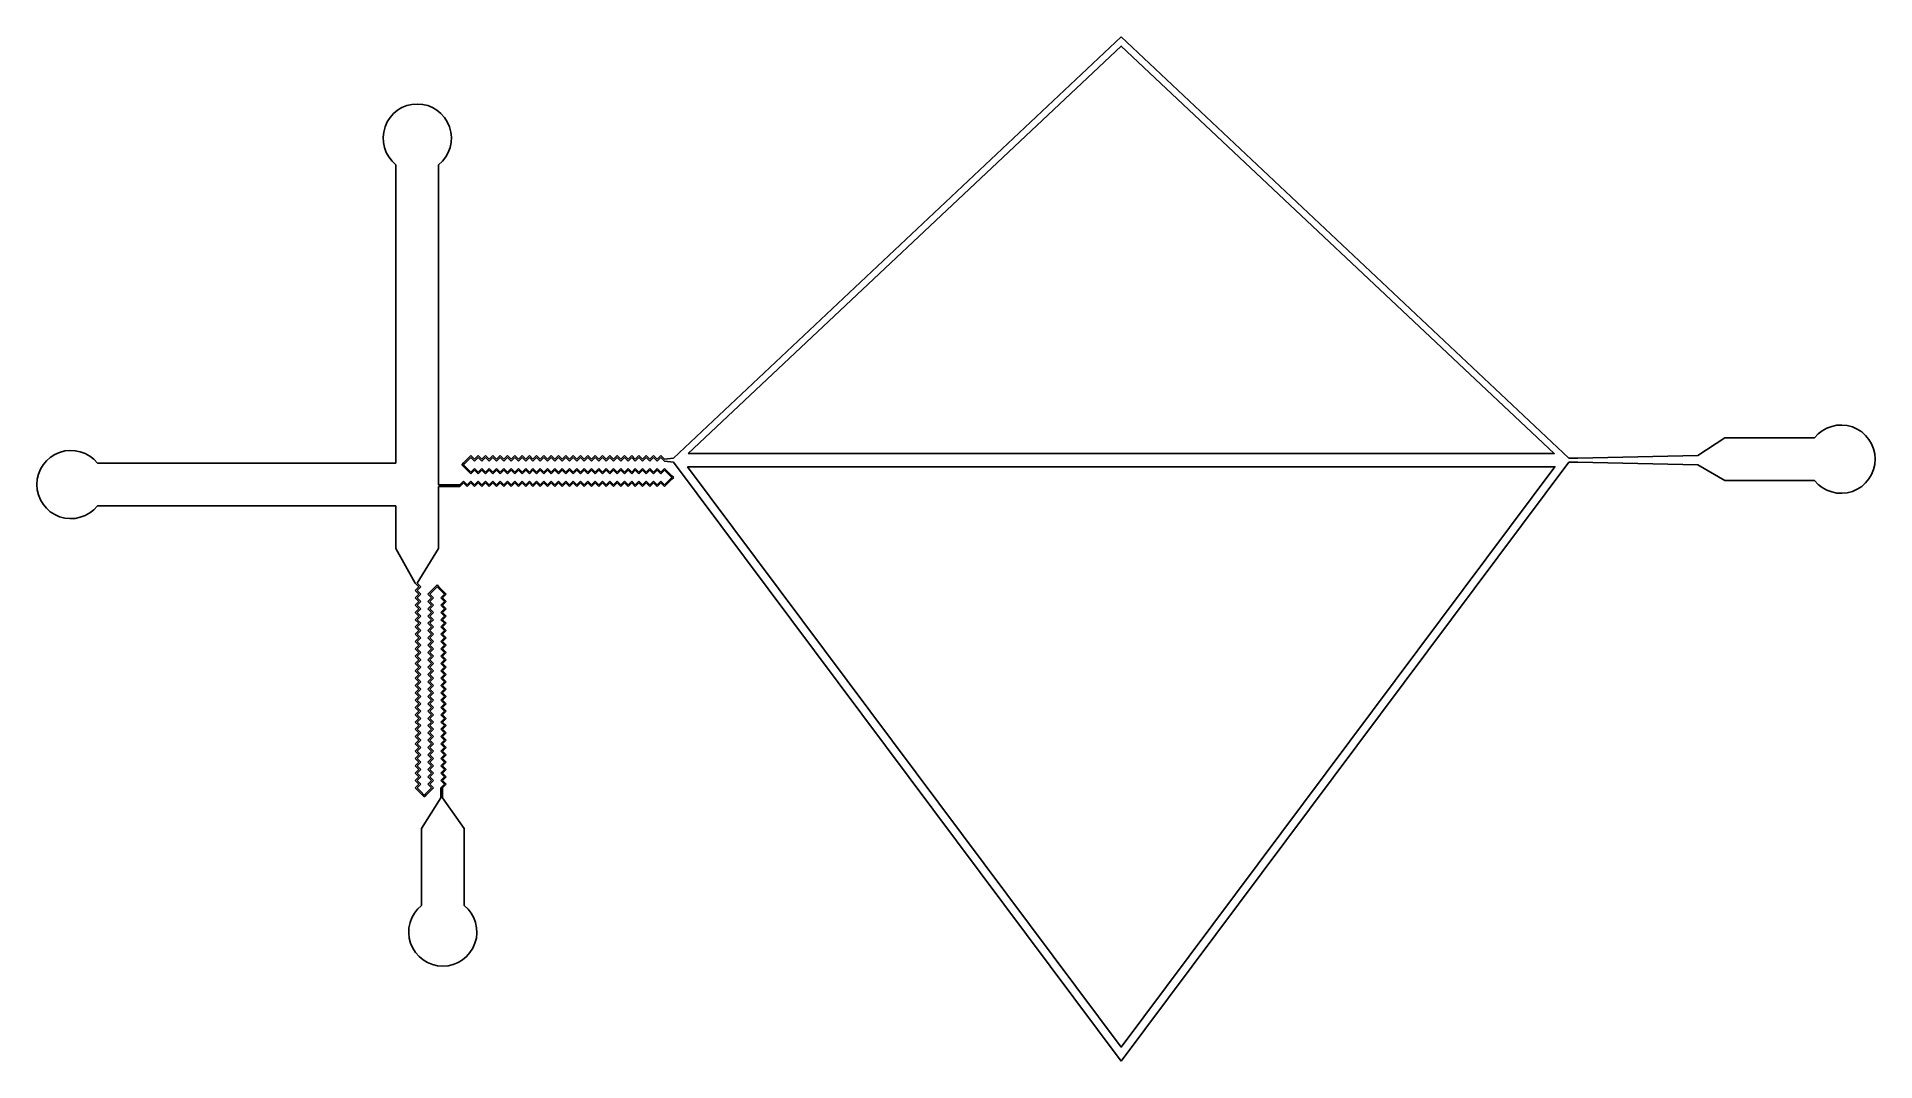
# Model space of a CAD drawing. Header units: millimetres. Extents: x 7768471 to 7811589, y -8277359 to -8253331.
import ezdxf

# ---------------------------------------------------------------- set-up
doc = ezdxf.new("R2010")
doc.units = ezdxf.units.MM
doc.layers.get('0').update_dxf_attribs({"linetype": 'CONTINUOUS', "true_color": 0xffffff})
doc.layers.get('DEFPOINTS').update_dxf_attribs({"linetype": 'CONTINUOUS', "true_color": 0xffffff})
for name, color, linetype in [('1', 7, 'CONTINUOUS'), ('2', 7, 'CONTINUOUS'), ('3', 7, 'CONTINUOUS')]:
    doc.layers.add(name, color=color, linetype=linetype)

msp = doc.modelspace()

# ---------------------------------------------------------------- linework, layer by layer
at = {"linetype": 'Continuous'}
for p, q in [((7777895, -8263333), (7777895, -8263839)), ((7778438, -8263368), (7778481, -8263326)), ((7778481, -8263411), (7778438, -8263368)), ((7804615, -8263212), (7807428, -8263155)), ((7804615, -8263311), (7807428, -8263367)), ((7777895, -8263839), (7778395, -8263839)), ((7777895, -8264333), (7777895, -8263882)), ((7777895, -8263882), (7778395, -8263882)), ((7783409, -8263668), (7783366, -8263625)), ((7783366, -8263710), (7783409, -8263668)), ((7776895, -8265333), (7777346, -8266146)), ((7777895, -8265333), (7777389, -8266146)), ((7777817, -8266231), (7777860, -8266189)), ((7777860, -8266189), (7777902, -8266231)), ((7777946, -8271179), (7777494, -8271904)), ((7777518, -8271117), (7777560, -8271159)), ((7777560, -8271159), (7777603, -8271117)), ((7777946, -8270946), (7777946, -8271179)), ((7777988, -8270946), (7777988, -8271179)), ((7777988, -8271179), (7778494, -8271904))]:
    msp.add_line(p, q, dxfattribs=at)
at = {"layer": '1'}
msp.add_lwpolyline([(7783748, -8263106), (7793905, -8253548), (7804062, -8263106)], close=True, dxfattribs=at)
at = {"layer": '2'}
msp.add_lwpolyline([(7783733, -8263417), (7804077, -8263417), (7793905, -8277026)], close=True, dxfattribs=at)
at = {"layer": '3'}
for p, q in [((7793905, -8253331), (7783405, -8263212)), ((7804405, -8263212), (7793905, -8253331)), ((7783405, -8263212), (7783195, -8263240)), ((7783195, -8263282), (7783405, -8263311)), ((7783405, -8263311), (7793905, -8277359)), ((7793905, -8277359), (7804405, -8263311)), ((7804615, -8263212), (7804405, -8263212)), ((7804405, -8263311), (7804615, -8263311))]:
    msp.add_line(p, q, dxfattribs=at)
at = {"layer": 'DEFPOINTS', "linetype": 'Continuous'}
for p, q in [((7776895, -8256333), (7776895, -8263333)), ((7777895, -8263333), (7777895, -8256333)), ((7808060, -8262738), (7807428, -8263155)), ((7810165, -8262738), (7808060, -8262738)), ((7776895, -8263333), (7769896, -8263333)), ((7778481, -8263326), (7778566, -8263240)), ((7778566, -8263282), (7778481, -8263368)), ((7778481, -8263368), (7778566, -8263454)), ((7778566, -8263496), (7778481, -8263411)), ((7778652, -8263154), (7778566, -8263240)), ((7778566, -8263282), (7778652, -8263197)), ((7778566, -8263454), (7778652, -8263540)), ((7778652, -8263582), (7778566, -8263496)), ((7778738, -8263240), (7778652, -8263154)), ((7778652, -8263197), (7778738, -8263282)), ((7778738, -8263454), (7778652, -8263540)), ((7778652, -8263582), (7778738, -8263496)), ((7778824, -8263154), (7778738, -8263240)), ((7778738, -8263282), (7778824, -8263197)), ((7778824, -8263540), (7778738, -8263454)), ((7778738, -8263496), (7778824, -8263582)), ((7778909, -8263240), (7778824, -8263154)), ((7778824, -8263197), (7778909, -8263282)), ((7778909, -8263454), (7778824, -8263540)), ((7778824, -8263582), (7778909, -8263496)), ((7778995, -8263154), (7778909, -8263240)), ((7778909, -8263282), (7778995, -8263197)), ((7778995, -8263540), (7778909, -8263454)), ((7778909, -8263496), (7778995, -8263582)), ((7779081, -8263240), (7778995, -8263154)), ((7778995, -8263197), (7779081, -8263282)), ((7779081, -8263454), (7778995, -8263540)), ((7778995, -8263582), (7779081, -8263496)), ((7779166, -8263154), (7779081, -8263240)), ((7779081, -8263282), (7779166, -8263197)), ((7779166, -8263540), (7779081, -8263454)), ((7779081, -8263496), (7779166, -8263582)), ((7779252, -8263240), (7779166, -8263154)), ((7779166, -8263197), (7779252, -8263282)), ((7779252, -8263454), (7779166, -8263540)), ((7779166, -8263582), (7779252, -8263496)), ((7779338, -8263154), (7779252, -8263240)), ((7779252, -8263282), (7779338, -8263197)), ((7779338, -8263540), (7779252, -8263454)), ((7779252, -8263496), (7779338, -8263582)), ((7779424, -8263240), (7779338, -8263154)), ((7779338, -8263197), (7779424, -8263282)), ((7779424, -8263454), (7779338, -8263540)), ((7779338, -8263582), (7779424, -8263496)), ((7779509, -8263154), (7779424, -8263240)), ((7779424, -8263282), (7779509, -8263197)), ((7779509, -8263540), (7779424, -8263454)), ((7779424, -8263496), (7779509, -8263582)), ((7779595, -8263240), (7779509, -8263154)), ((7779509, -8263197), (7779595, -8263282)), ((7779595, -8263454), (7779509, -8263540)), ((7779509, -8263582), (7779595, -8263496)), ((7779681, -8263154), (7779595, -8263240)), ((7779595, -8263282), (7779681, -8263197)), ((7779681, -8263540), (7779595, -8263454)), ((7779595, -8263496), (7779681, -8263582)), ((7779766, -8263240), (7779681, -8263154)), ((7779681, -8263197), (7779766, -8263282)), ((7779766, -8263454), (7779681, -8263540)), ((7779681, -8263582), (7779766, -8263496)), ((7779852, -8263154), (7779766, -8263240)), ((7779766, -8263282), (7779852, -8263197)), ((7779852, -8263540), (7779766, -8263454)), ((7779766, -8263496), (7779852, -8263582)), ((7779938, -8263240), (7779852, -8263154)), ((7779852, -8263197), (7779938, -8263282)), ((7779938, -8263454), (7779852, -8263540)), ((7779852, -8263582), (7779938, -8263496)), ((7780024, -8263154), (7779938, -8263240)), ((7779938, -8263282), (7780024, -8263197)), ((7780024, -8263540), (7779938, -8263454)), ((7779938, -8263496), (7780024, -8263582)), ((7780109, -8263240), (7780024, -8263154)), ((7780024, -8263197), (7780109, -8263282)), ((7780109, -8263454), (7780024, -8263540)), ((7780024, -8263582), (7780109, -8263496)), ((7780195, -8263154), (7780109, -8263240)), ((7780109, -8263282), (7780195, -8263197)), ((7780195, -8263540), (7780109, -8263454)), ((7780109, -8263496), (7780195, -8263582)), ((7780281, -8263240), (7780195, -8263154)), ((7780195, -8263197), (7780281, -8263282)), ((7780281, -8263454), (7780195, -8263540)), ((7780195, -8263582), (7780281, -8263496)), ((7780366, -8263154), (7780281, -8263240)), ((7780281, -8263282), (7780366, -8263197)), ((7780366, -8263540), (7780281, -8263454)), ((7780281, -8263496), (7780366, -8263582)), ((7780452, -8263240), (7780366, -8263154)), ((7780366, -8263197), (7780452, -8263282)), ((7780452, -8263454), (7780366, -8263540)), ((7780366, -8263582), (7780452, -8263496)), ((7780538, -8263154), (7780452, -8263240)), ((7780452, -8263282), (7780538, -8263197)), ((7780538, -8263540), (7780452, -8263454)), ((7780452, -8263496), (7780538, -8263582)), ((7780624, -8263240), (7780538, -8263154)), ((7780538, -8263197), (7780624, -8263282)), ((7780624, -8263454), (7780538, -8263540)), ((7780538, -8263582), (7780624, -8263496)), ((7780709, -8263154), (7780624, -8263240)), ((7780624, -8263282), (7780709, -8263197)), ((7780709, -8263540), (7780624, -8263454)), ((7780624, -8263496), (7780709, -8263582)), ((7780795, -8263240), (7780709, -8263154)), ((7780709, -8263197), (7780795, -8263282)), ((7780795, -8263454), (7780709, -8263540)), ((7780709, -8263582), (7780795, -8263496)), ((7780881, -8263154), (7780795, -8263240)), ((7780795, -8263282), (7780881, -8263197)), ((7780881, -8263540), (7780795, -8263454)), ((7780795, -8263496), (7780881, -8263582)), ((7780966, -8263240), (7780881, -8263154)), ((7780881, -8263197), (7780966, -8263282)), ((7780966, -8263454), (7780881, -8263540)), ((7780881, -8263582), (7780966, -8263496)), ((7781052, -8263154), (7780966, -8263240)), ((7780966, -8263282), (7781052, -8263197)), ((7781052, -8263540), (7780966, -8263454)), ((7780966, -8263496), (7781052, -8263582)), ((7781138, -8263240), (7781052, -8263154)), ((7781052, -8263197), (7781138, -8263282)), ((7781138, -8263454), (7781052, -8263540)), ((7781052, -8263582), (7781138, -8263496)), ((7781224, -8263154), (7781138, -8263240)), ((7781138, -8263282), (7781224, -8263197)), ((7781224, -8263540), (7781138, -8263454)), ((7781138, -8263496), (7781224, -8263582)), ((7781309, -8263240), (7781224, -8263154)), ((7781224, -8263197), (7781309, -8263282)), ((7781309, -8263454), (7781224, -8263540)), ((7781224, -8263582), (7781309, -8263496)), ((7781395, -8263154), (7781309, -8263240)), ((7781309, -8263282), (7781395, -8263197)), ((7781395, -8263540), (7781309, -8263454)), ((7781309, -8263496), (7781395, -8263582)), ((7781481, -8263240), (7781395, -8263154)), ((7781395, -8263197), (7781481, -8263282)), ((7781481, -8263454), (7781395, -8263540)), ((7781395, -8263582), (7781481, -8263496)), ((7781566, -8263154), (7781481, -8263240)), ((7781481, -8263282), (7781566, -8263197)), ((7781566, -8263540), (7781481, -8263454)), ((7781481, -8263496), (7781566, -8263582)), ((7781652, -8263240), (7781566, -8263154)), ((7781566, -8263197), (7781652, -8263282)), ((7781652, -8263454), (7781566, -8263540)), ((7781566, -8263582), (7781652, -8263496)), ((7781738, -8263154), (7781652, -8263240)), ((7781652, -8263282), (7781738, -8263197)), ((7781738, -8263540), (7781652, -8263454)), ((7781652, -8263496), (7781738, -8263582)), ((7781824, -8263240), (7781738, -8263154)), ((7781738, -8263197), (7781824, -8263282)), ((7781824, -8263454), (7781738, -8263540)), ((7781738, -8263582), (7781824, -8263496)), ((7781909, -8263154), (7781824, -8263240)), ((7781824, -8263282), (7781909, -8263197)), ((7781909, -8263540), (7781824, -8263454)), ((7781824, -8263496), (7781909, -8263582)), ((7781995, -8263240), (7781909, -8263154)), ((7781909, -8263197), (7781995, -8263282)), ((7781995, -8263454), (7781909, -8263540)), ((7781909, -8263582), (7781995, -8263496)), ((7782081, -8263154), (7781995, -8263240)), ((7781995, -8263282), (7782081, -8263197)), ((7782081, -8263540), (7781995, -8263454)), ((7781995, -8263496), (7782081, -8263582)), ((7782166, -8263240), (7782081, -8263154)), ((7782081, -8263197), (7782166, -8263282)), ((7782166, -8263454), (7782081, -8263540)), ((7782081, -8263582), (7782166, -8263496)), ((7782252, -8263154), (7782166, -8263240)), ((7782166, -8263282), (7782252, -8263197)), ((7782252, -8263540), (7782166, -8263454)), ((7782166, -8263496), (7782252, -8263582)), ((7782338, -8263240), (7782252, -8263154)), ((7782252, -8263197), (7782338, -8263282)), ((7782338, -8263454), (7782252, -8263540)), ((7782252, -8263582), (7782338, -8263496)), ((7782424, -8263154), (7782338, -8263240)), ((7782338, -8263282), (7782424, -8263197)), ((7782424, -8263540), (7782338, -8263454)), ((7782338, -8263496), (7782424, -8263582)), ((7782509, -8263240), (7782424, -8263154)), ((7782424, -8263197), (7782509, -8263282)), ((7782509, -8263454), (7782424, -8263540)), ((7782424, -8263582), (7782509, -8263496)), ((7782595, -8263154), (7782509, -8263240)), ((7782509, -8263282), (7782595, -8263197)), ((7782595, -8263540), (7782509, -8263454)), ((7782509, -8263496), (7782595, -8263582)), ((7782681, -8263240), (7782595, -8263154)), ((7782595, -8263197), (7782681, -8263282)), ((7782681, -8263454), (7782595, -8263540)), ((7782595, -8263582), (7782681, -8263496)), ((7782766, -8263154), (7782681, -8263240)), ((7782681, -8263282), (7782766, -8263197)), ((7782766, -8263540), (7782681, -8263454)), ((7782681, -8263496), (7782766, -8263582)), ((7782852, -8263240), (7782766, -8263154)), ((7782766, -8263197), (7782852, -8263282)), ((7782852, -8263454), (7782766, -8263540)), ((7782766, -8263582), (7782852, -8263496)), ((7782938, -8263154), (7782852, -8263240)), ((7782852, -8263282), (7782938, -8263197)), ((7782938, -8263540), (7782852, -8263454)), ((7782852, -8263496), (7782938, -8263582)), ((7783024, -8263240), (7782938, -8263154)), ((7782938, -8263197), (7783024, -8263282)), ((7783024, -8263454), (7782938, -8263540)), ((7782938, -8263582), (7783024, -8263496)), ((7783109, -8263154), (7783024, -8263240)), ((7783024, -8263282), (7783109, -8263197)), ((7783109, -8263540), (7783024, -8263454)), ((7783024, -8263496), (7783109, -8263582)), ((7783195, -8263240), (7783109, -8263154)), ((7783109, -8263197), (7783195, -8263282)), ((7783195, -8263454), (7783109, -8263540)), ((7783109, -8263582), (7783195, -8263496)), ((7783281, -8263540), (7783195, -8263454)), ((7783195, -8263496), (7783281, -8263582)), ((7783366, -8263625), (7783281, -8263540)), ((7807428, -8263367), (7808060, -8263738)), ((7778481, -8263753), (7778395, -8263839)), ((7778395, -8263882), (7778481, -8263796)), ((7778566, -8263839), (7778481, -8263753)), ((7778481, -8263796), (7778566, -8263882)), ((7778652, -8263753), (7778566, -8263839)), ((7778566, -8263882), (7778652, -8263796)), ((7778738, -8263839), (7778652, -8263753)), ((7778652, -8263796), (7778738, -8263882)), ((7778824, -8263753), (7778738, -8263839)), ((7778738, -8263882), (7778824, -8263796)), ((7778909, -8263839), (7778824, -8263753)), ((7778824, -8263796), (7778909, -8263882)), ((7778995, -8263753), (7778909, -8263839)), ((7778909, -8263882), (7778995, -8263796)), ((7779081, -8263839), (7778995, -8263753)), ((7778995, -8263796), (7779081, -8263882)), ((7779166, -8263753), (7779081, -8263839)), ((7779081, -8263882), (7779166, -8263796)), ((7779252, -8263839), (7779166, -8263753)), ((7779166, -8263796), (7779252, -8263882)), ((7779338, -8263753), (7779252, -8263839)), ((7779252, -8263882), (7779338, -8263796)), ((7779424, -8263839), (7779338, -8263753)), ((7779338, -8263796), (7779424, -8263882)), ((7779509, -8263753), (7779424, -8263839)), ((7779424, -8263882), (7779509, -8263796)), ((7779595, -8263839), (7779509, -8263753)), ((7779509, -8263796), (7779595, -8263882)), ((7779681, -8263753), (7779595, -8263839)), ((7779595, -8263882), (7779681, -8263796)), ((7779766, -8263839), (7779681, -8263753)), ((7779681, -8263796), (7779766, -8263882)), ((7779852, -8263753), (7779766, -8263839)), ((7779766, -8263882), (7779852, -8263796)), ((7779938, -8263839), (7779852, -8263753)), ((7779852, -8263796), (7779938, -8263882)), ((7780024, -8263753), (7779938, -8263839)), ((7779938, -8263882), (7780024, -8263796)), ((7780109, -8263839), (7780024, -8263753)), ((7780024, -8263796), (7780109, -8263882)), ((7780195, -8263753), (7780109, -8263839)), ((7780109, -8263882), (7780195, -8263796)), ((7780281, -8263839), (7780195, -8263753)), ((7780195, -8263796), (7780281, -8263882)), ((7780366, -8263753), (7780281, -8263839)), ((7780281, -8263882), (7780366, -8263796)), ((7780452, -8263839), (7780366, -8263753)), ((7780366, -8263796), (7780452, -8263882)), ((7780538, -8263753), (7780452, -8263839)), ((7780452, -8263882), (7780538, -8263796)), ((7780624, -8263839), (7780538, -8263753)), ((7780538, -8263796), (7780624, -8263882)), ((7780709, -8263753), (7780624, -8263839)), ((7780624, -8263882), (7780709, -8263796)), ((7780795, -8263839), (7780709, -8263753)), ((7780709, -8263796), (7780795, -8263882)), ((7780881, -8263753), (7780795, -8263839)), ((7780795, -8263882), (7780881, -8263796)), ((7780966, -8263839), (7780881, -8263753)), ((7780881, -8263796), (7780966, -8263882)), ((7781052, -8263753), (7780966, -8263839)), ((7780966, -8263882), (7781052, -8263796)), ((7781138, -8263839), (7781052, -8263753)), ((7781052, -8263796), (7781138, -8263882)), ((7781224, -8263753), (7781138, -8263839)), ((7781138, -8263882), (7781224, -8263796)), ((7781309, -8263839), (7781224, -8263753)), ((7781224, -8263796), (7781309, -8263882)), ((7781395, -8263753), (7781309, -8263839)), ((7781309, -8263882), (7781395, -8263796)), ((7781481, -8263839), (7781395, -8263753)), ((7781395, -8263796), (7781481, -8263882)), ((7781566, -8263753), (7781481, -8263839)), ((7781481, -8263882), (7781566, -8263796)), ((7781652, -8263839), (7781566, -8263753)), ((7781566, -8263796), (7781652, -8263882)), ((7781738, -8263753), (7781652, -8263839)), ((7781652, -8263882), (7781738, -8263796)), ((7781824, -8263839), (7781738, -8263753)), ((7781738, -8263796), (7781824, -8263882)), ((7781909, -8263753), (7781824, -8263839)), ((7781824, -8263882), (7781909, -8263796)), ((7781995, -8263839), (7781909, -8263753)), ((7781909, -8263796), (7781995, -8263882)), ((7782081, -8263753), (7781995, -8263839)), ((7781995, -8263882), (7782081, -8263796)), ((7782166, -8263839), (7782081, -8263753)), ((7782081, -8263796), (7782166, -8263882)), ((7782252, -8263753), (7782166, -8263839)), ((7782166, -8263882), (7782252, -8263796)), ((7782338, -8263839), (7782252, -8263753)), ((7782252, -8263796), (7782338, -8263882)), ((7782424, -8263753), (7782338, -8263839)), ((7782338, -8263882), (7782424, -8263796)), ((7782509, -8263839), (7782424, -8263753)), ((7782424, -8263796), (7782509, -8263882)), ((7782595, -8263753), (7782509, -8263839)), ((7782509, -8263882), (7782595, -8263796)), ((7782681, -8263839), (7782595, -8263753)), ((7782595, -8263796), (7782681, -8263882)), ((7782766, -8263753), (7782681, -8263839)), ((7782681, -8263882), (7782766, -8263796)), ((7782852, -8263839), (7782766, -8263753)), ((7782766, -8263796), (7782852, -8263882)), ((7782938, -8263753), (7782852, -8263839)), ((7782852, -8263882), (7782938, -8263796)), ((7783024, -8263839), (7782938, -8263753)), ((7782938, -8263796), (7783024, -8263882)), ((7783109, -8263753), (7783024, -8263839)), ((7783024, -8263882), (7783109, -8263796)), ((7783195, -8263839), (7783109, -8263753)), ((7783109, -8263796), (7783195, -8263882)), ((7783281, -8263753), (7783195, -8263839)), ((7783195, -8263882), (7783281, -8263796)), ((7783281, -8263582), (7783366, -8263668)), ((7783366, -8263668), (7783281, -8263753)), ((7783281, -8263796), (7783366, -8263710)), ((7810165, -8263738), (7808060, -8263738)), ((7769896, -8264333), (7776895, -8264333)), ((7776895, -8264333), (7776895, -8265333)), ((7777895, -8265333), (7777895, -8264333)), ((7777346, -8266146), (7777432, -8266231)), ((7777475, -8266231), (7777389, -8266146)), ((7777432, -8266231), (7777346, -8266317)), ((7777346, -8266317), (7777432, -8266403)), ((7777432, -8266403), (7777346, -8266488)), ((7777346, -8266488), (7777432, -8266574)), ((7777432, -8266574), (7777346, -8266660)), ((7777389, -8266317), (7777475, -8266231)), ((7777475, -8266403), (7777389, -8266317)), ((7777389, -8266488), (7777475, -8266403)), ((7777475, -8266574), (7777389, -8266488)), ((7777389, -8266660), (7777475, -8266574)), ((7777646, -8266403), (7777732, -8266317)), ((7777646, -8266403), (7777732, -8266488)), ((7777732, -8266488), (7777646, -8266574)), ((7777646, -8266574), (7777732, -8266660)), ((7777774, -8266317), (7777688, -8266403)), ((7777774, -8266488), (7777688, -8266403)), ((7777688, -8266574), (7777774, -8266488)), ((7777774, -8266660), (7777688, -8266574)), ((7777732, -8266317), (7777817, -8266231)), ((7777860, -8266231), (7777774, -8266317)), ((7777946, -8266317), (7777860, -8266231)), ((7777902, -8266231), (7777988, -8266317)), ((7777946, -8266317), (7778031, -8266403)), ((7778031, -8266403), (7777946, -8266488)), ((7777946, -8266488), (7778031, -8266574)), ((7778031, -8266574), (7777946, -8266660)), ((7778074, -8266403), (7777988, -8266317)), ((7777988, -8266488), (7778074, -8266403)), ((7778074, -8266574), (7777988, -8266488)), ((7777988, -8266660), (7778074, -8266574)), ((7777346, -8266660), (7777432, -8266746)), ((7777432, -8266746), (7777346, -8266831)), ((7777346, -8266831), (7777432, -8266917)), ((7777432, -8266917), (7777346, -8267003)), ((7777346, -8267003), (7777432, -8267088)), ((7777475, -8266746), (7777389, -8266660)), ((7777389, -8266831), (7777475, -8266746)), ((7777475, -8266917), (7777389, -8266831)), ((7777389, -8267003), (7777475, -8266917)), ((7777475, -8267088), (7777389, -8267003)), ((7777732, -8266660), (7777646, -8266746)), ((7777646, -8266746), (7777732, -8266831)), ((7777732, -8266831), (7777646, -8266917)), ((7777646, -8266917), (7777732, -8267003)), ((7777732, -8267003), (7777646, -8267088)), ((7777688, -8266746), (7777774, -8266660)), ((7777774, -8266831), (7777688, -8266746)), ((7777688, -8266917), (7777774, -8266831)), ((7777774, -8267003), (7777688, -8266917)), ((7777688, -8267088), (7777774, -8267003)), ((7777946, -8266660), (7778031, -8266746)), ((7778031, -8266746), (7777946, -8266831)), ((7777946, -8266831), (7778031, -8266917)), ((7778031, -8266917), (7777946, -8267003)), ((7777946, -8267003), (7778031, -8267088)), ((7778074, -8266746), (7777988, -8266660)), ((7777988, -8266831), (7778074, -8266746)), ((7778074, -8266917), (7777988, -8266831)), ((7777988, -8267003), (7778074, -8266917)), ((7778074, -8267088), (7777988, -8267003)), ((7777432, -8267088), (7777346, -8267174)), ((7777346, -8267174), (7777432, -8267260)), ((7777432, -8267260), (7777346, -8267346)), ((7777346, -8267346), (7777432, -8267431)), ((7777432, -8267431), (7777346, -8267517)), ((7777389, -8267174), (7777475, -8267088)), ((7777475, -8267260), (7777389, -8267174)), ((7777389, -8267346), (7777475, -8267260)), ((7777475, -8267431), (7777389, -8267346)), ((7777389, -8267517), (7777475, -8267431)), ((7777646, -8267088), (7777732, -8267174)), ((7777732, -8267174), (7777646, -8267260)), ((7777646, -8267260), (7777732, -8267346)), ((7777732, -8267346), (7777646, -8267431)), ((7777646, -8267431), (7777732, -8267517)), ((7777774, -8267174), (7777688, -8267088)), ((7777688, -8267260), (7777774, -8267174)), ((7777774, -8267346), (7777688, -8267260)), ((7777688, -8267431), (7777774, -8267346)), ((7777774, -8267517), (7777688, -8267431)), ((7778031, -8267088), (7777946, -8267174)), ((7777946, -8267174), (7778031, -8267260)), ((7778031, -8267260), (7777946, -8267346)), ((7777946, -8267346), (7778031, -8267431)), ((7778031, -8267431), (7777946, -8267517)), ((7777988, -8267174), (7778074, -8267088)), ((7778074, -8267260), (7777988, -8267174)), ((7777988, -8267346), (7778074, -8267260)), ((7778074, -8267431), (7777988, -8267346)), ((7777988, -8267517), (7778074, -8267431)), ((7777346, -8267517), (7777432, -8267603)), ((7777432, -8267603), (7777346, -8267688)), ((7777346, -8267688), (7777432, -8267774)), ((7777432, -8267774), (7777346, -8267860)), ((7777346, -8267860), (7777432, -8267946)), ((7777475, -8267603), (7777389, -8267517)), ((7777389, -8267688), (7777475, -8267603)), ((7777475, -8267774), (7777389, -8267688)), ((7777389, -8267860), (7777475, -8267774)), ((7777475, -8267946), (7777389, -8267860)), ((7777732, -8267517), (7777646, -8267603)), ((7777646, -8267603), (7777732, -8267688)), ((7777732, -8267688), (7777646, -8267774)), ((7777646, -8267774), (7777732, -8267860)), ((7777732, -8267860), (7777646, -8267946)), ((7777688, -8267603), (7777774, -8267517)), ((7777774, -8267688), (7777688, -8267603)), ((7777688, -8267774), (7777774, -8267688)), ((7777774, -8267860), (7777688, -8267774)), ((7777688, -8267946), (7777774, -8267860)), ((7777946, -8267517), (7778031, -8267603)), ((7778031, -8267603), (7777946, -8267688)), ((7777946, -8267688), (7778031, -8267774)), ((7778031, -8267774), (7777946, -8267860)), ((7777946, -8267860), (7778031, -8267946)), ((7778074, -8267603), (7777988, -8267517)), ((7777988, -8267688), (7778074, -8267603)), ((7778074, -8267774), (7777988, -8267688)), ((7777988, -8267860), (7778074, -8267774)), ((7778074, -8267946), (7777988, -8267860)), ((7777432, -8267946), (7777346, -8268031)), ((7777346, -8268031), (7777432, -8268117)), ((7777432, -8268117), (7777346, -8268203)), ((7777346, -8268203), (7777432, -8268288)), ((7777432, -8268288), (7777346, -8268374)), ((7777389, -8268031), (7777475, -8267946)), ((7777475, -8268117), (7777389, -8268031)), ((7777389, -8268203), (7777475, -8268117)), ((7777475, -8268288), (7777389, -8268203)), ((7777389, -8268374), (7777475, -8268288)), ((7777646, -8267946), (7777732, -8268031)), ((7777732, -8268031), (7777646, -8268117)), ((7777646, -8268117), (7777732, -8268203)), ((7777732, -8268203), (7777646, -8268288)), ((7777646, -8268288), (7777732, -8268374)), ((7777774, -8268031), (7777688, -8267946)), ((7777688, -8268117), (7777774, -8268031)), ((7777774, -8268203), (7777688, -8268117)), ((7777688, -8268288), (7777774, -8268203)), ((7777774, -8268374), (7777688, -8268288)), ((7778031, -8267946), (7777946, -8268031)), ((7777946, -8268031), (7778031, -8268117)), ((7778031, -8268117), (7777946, -8268203)), ((7777946, -8268203), (7778031, -8268288)), ((7778031, -8268288), (7777946, -8268374)), ((7777988, -8268031), (7778074, -8267946)), ((7778074, -8268117), (7777988, -8268031)), ((7777988, -8268203), (7778074, -8268117)), ((7778074, -8268288), (7777988, -8268203)), ((7777988, -8268374), (7778074, -8268288)), ((7777346, -8268374), (7777432, -8268460)), ((7777432, -8268460), (7777346, -8268546)), ((7777346, -8268546), (7777432, -8268631)), ((7777432, -8268631), (7777346, -8268717)), ((7777346, -8268717), (7777432, -8268803)), ((7777475, -8268460), (7777389, -8268374)), ((7777389, -8268546), (7777475, -8268460)), ((7777475, -8268631), (7777389, -8268546)), ((7777389, -8268717), (7777475, -8268631)), ((7777475, -8268803), (7777389, -8268717)), ((7777732, -8268374), (7777646, -8268460)), ((7777646, -8268460), (7777732, -8268546)), ((7777732, -8268546), (7777646, -8268631)), ((7777646, -8268631), (7777732, -8268717)), ((7777732, -8268717), (7777646, -8268803)), ((7777688, -8268460), (7777774, -8268374)), ((7777774, -8268546), (7777688, -8268460)), ((7777688, -8268631), (7777774, -8268546)), ((7777774, -8268717), (7777688, -8268631)), ((7777688, -8268803), (7777774, -8268717)), ((7777946, -8268374), (7778031, -8268460)), ((7778031, -8268460), (7777946, -8268546)), ((7777946, -8268546), (7778031, -8268631)), ((7778031, -8268631), (7777946, -8268717)), ((7777946, -8268717), (7778031, -8268803)), ((7778074, -8268460), (7777988, -8268374)), ((7777988, -8268546), (7778074, -8268460)), ((7778074, -8268631), (7777988, -8268546)), ((7777988, -8268717), (7778074, -8268631)), ((7778074, -8268803), (7777988, -8268717)), ((7777432, -8268803), (7777346, -8268888)), ((7777346, -8268888), (7777432, -8268974)), ((7777432, -8268974), (7777346, -8269060)), ((7777346, -8269060), (7777432, -8269146)), ((7777432, -8269146), (7777346, -8269231)), ((7777389, -8268888), (7777475, -8268803)), ((7777475, -8268974), (7777389, -8268888)), ((7777389, -8269060), (7777475, -8268974)), ((7777475, -8269146), (7777389, -8269060)), ((7777389, -8269231), (7777475, -8269146)), ((7777646, -8268803), (7777732, -8268888)), ((7777732, -8268888), (7777646, -8268974)), ((7777646, -8268974), (7777732, -8269060)), ((7777732, -8269060), (7777646, -8269146)), ((7777646, -8269146), (7777732, -8269231)), ((7777774, -8268888), (7777688, -8268803)), ((7777688, -8268974), (7777774, -8268888)), ((7777774, -8269060), (7777688, -8268974)), ((7777688, -8269146), (7777774, -8269060)), ((7777774, -8269231), (7777688, -8269146)), ((7778031, -8268803), (7777946, -8268888)), ((7777946, -8268888), (7778031, -8268974)), ((7778031, -8268974), (7777946, -8269060)), ((7777946, -8269060), (7778031, -8269146)), ((7778031, -8269146), (7777946, -8269231)), ((7777988, -8268888), (7778074, -8268803)), ((7778074, -8268974), (7777988, -8268888)), ((7777988, -8269060), (7778074, -8268974)), ((7778074, -8269146), (7777988, -8269060)), ((7777988, -8269231), (7778074, -8269146)), ((7777346, -8269231), (7777432, -8269317)), ((7777432, -8269317), (7777346, -8269403)), ((7777346, -8269403), (7777432, -8269488)), ((7777432, -8269488), (7777346, -8269574)), ((7777346, -8269574), (7777432, -8269660)), ((7777475, -8269317), (7777389, -8269231)), ((7777389, -8269403), (7777475, -8269317)), ((7777475, -8269488), (7777389, -8269403)), ((7777389, -8269574), (7777475, -8269488)), ((7777475, -8269660), (7777389, -8269574)), ((7777732, -8269231), (7777646, -8269317)), ((7777646, -8269317), (7777732, -8269403)), ((7777732, -8269403), (7777646, -8269488)), ((7777646, -8269488), (7777732, -8269574)), ((7777732, -8269574), (7777646, -8269660)), ((7777688, -8269317), (7777774, -8269231)), ((7777774, -8269403), (7777688, -8269317)), ((7777688, -8269488), (7777774, -8269403)), ((7777774, -8269574), (7777688, -8269488)), ((7777688, -8269660), (7777774, -8269574)), ((7777946, -8269231), (7778031, -8269317)), ((7778031, -8269317), (7777946, -8269403)), ((7777946, -8269403), (7778031, -8269488)), ((7778031, -8269488), (7777946, -8269574)), ((7777946, -8269574), (7778031, -8269660)), ((7778074, -8269317), (7777988, -8269231)), ((7777988, -8269403), (7778074, -8269317)), ((7778074, -8269488), (7777988, -8269403)), ((7777988, -8269574), (7778074, -8269488)), ((7778074, -8269660), (7777988, -8269574)), ((7777432, -8269660), (7777346, -8269746)), ((7777346, -8269746), (7777432, -8269831)), ((7777432, -8269831), (7777346, -8269917)), ((7777346, -8269917), (7777432, -8270003)), ((7777432, -8270003), (7777346, -8270088)), ((7777389, -8269746), (7777475, -8269660)), ((7777475, -8269831), (7777389, -8269746)), ((7777389, -8269917), (7777475, -8269831)), ((7777475, -8270003), (7777389, -8269917)), ((7777389, -8270088), (7777475, -8270003)), ((7777646, -8269660), (7777732, -8269746)), ((7777732, -8269746), (7777646, -8269831)), ((7777646, -8269831), (7777732, -8269917)), ((7777732, -8269917), (7777646, -8270003)), ((7777646, -8270003), (7777732, -8270088)), ((7777774, -8269746), (7777688, -8269660)), ((7777688, -8269831), (7777774, -8269746)), ((7777774, -8269917), (7777688, -8269831)), ((7777688, -8270003), (7777774, -8269917)), ((7777774, -8270088), (7777688, -8270003)), ((7778031, -8269660), (7777946, -8269746)), ((7777946, -8269746), (7778031, -8269831)), ((7778031, -8269831), (7777946, -8269917)), ((7777946, -8269917), (7778031, -8270003)), ((7778031, -8270003), (7777946, -8270088)), ((7777988, -8269746), (7778074, -8269660)), ((7778074, -8269831), (7777988, -8269746)), ((7777988, -8269917), (7778074, -8269831)), ((7778074, -8270003), (7777988, -8269917)), ((7777988, -8270088), (7778074, -8270003)), ((7777346, -8270088), (7777432, -8270174)), ((7777432, -8270174), (7777346, -8270260)), ((7777346, -8270260), (7777432, -8270346)), ((7777432, -8270346), (7777346, -8270431)), ((7777346, -8270431), (7777432, -8270517)), ((7777475, -8270174), (7777389, -8270088)), ((7777389, -8270260), (7777475, -8270174)), ((7777475, -8270346), (7777389, -8270260)), ((7777389, -8270431), (7777475, -8270346)), ((7777475, -8270517), (7777389, -8270431)), ((7777732, -8270088), (7777646, -8270174)), ((7777646, -8270174), (7777732, -8270260)), ((7777732, -8270260), (7777646, -8270346)), ((7777646, -8270346), (7777732, -8270431)), ((7777732, -8270431), (7777646, -8270517)), ((7777688, -8270174), (7777774, -8270088)), ((7777774, -8270260), (7777688, -8270174)), ((7777688, -8270346), (7777774, -8270260)), ((7777774, -8270431), (7777688, -8270346)), ((7777688, -8270517), (7777774, -8270431)), ((7777946, -8270088), (7778031, -8270174)), ((7778031, -8270174), (7777946, -8270260)), ((7777946, -8270260), (7778031, -8270346)), ((7778031, -8270346), (7777946, -8270431)), ((7777946, -8270431), (7778031, -8270517)), ((7778074, -8270174), (7777988, -8270088)), ((7777988, -8270260), (7778074, -8270174)), ((7778074, -8270346), (7777988, -8270260)), ((7777988, -8270431), (7778074, -8270346)), ((7778074, -8270517), (7777988, -8270431)), ((7777432, -8270517), (7777346, -8270603)), ((7777346, -8270603), (7777432, -8270688)), ((7777432, -8270688), (7777346, -8270774)), ((7777346, -8270774), (7777432, -8270860)), ((7777432, -8270860), (7777346, -8270946)), ((7777389, -8270603), (7777475, -8270517)), ((7777475, -8270688), (7777389, -8270603)), ((7777389, -8270774), (7777475, -8270688)), ((7777475, -8270860), (7777389, -8270774)), ((7777389, -8270946), (7777475, -8270860)), ((7777646, -8270517), (7777732, -8270603)), ((7777732, -8270603), (7777646, -8270688)), ((7777646, -8270688), (7777732, -8270774)), ((7777732, -8270774), (7777646, -8270860)), ((7777646, -8270860), (7777732, -8270946)), ((7777774, -8270603), (7777688, -8270517)), ((7777688, -8270688), (7777774, -8270603)), ((7777774, -8270774), (7777688, -8270688)), ((7777688, -8270860), (7777774, -8270774)), ((7777774, -8270946), (7777688, -8270860)), ((7778031, -8270517), (7777946, -8270603)), ((7777946, -8270603), (7778031, -8270688)), ((7778031, -8270688), (7777946, -8270774)), ((7777946, -8270774), (7778031, -8270860)), ((7778031, -8270860), (7777946, -8270946)), ((7777988, -8270603), (7778074, -8270517)), ((7778074, -8270688), (7777988, -8270603)), ((7777988, -8270774), (7778074, -8270688)), ((7778074, -8270860), (7777988, -8270774)), ((7777988, -8270946), (7778074, -8270860)), ((7777346, -8270946), (7777432, -8271031)), ((7777475, -8271031), (7777389, -8270946)), ((7777432, -8271031), (7777518, -8271117)), ((7777560, -8271117), (7777475, -8271031)), ((7777646, -8271031), (7777560, -8271117)), ((7777603, -8271117), (7777688, -8271031)), ((7777732, -8270946), (7777646, -8271031)), ((7777688, -8271031), (7777774, -8270946)), ((7777494, -8271904), (7777494, -8273704)), ((7778494, -8273704), (7778494, -8271904))]:
    msp.add_line(p, q, dxfattribs=at)
for centre, start, end in [((7777395, -8255708), 308.6822, 231.3178), ((7810789, -8263238), 218.6822, 141.3178), ((7769271, -8263833), 38.6822, 321.3178), ((7777994, -8274329), 128.6822, 51.3178)]:
    msp.add_arc(centre, 800, start, end, dxfattribs=at)

doc.saveas('drawing.dxf')
